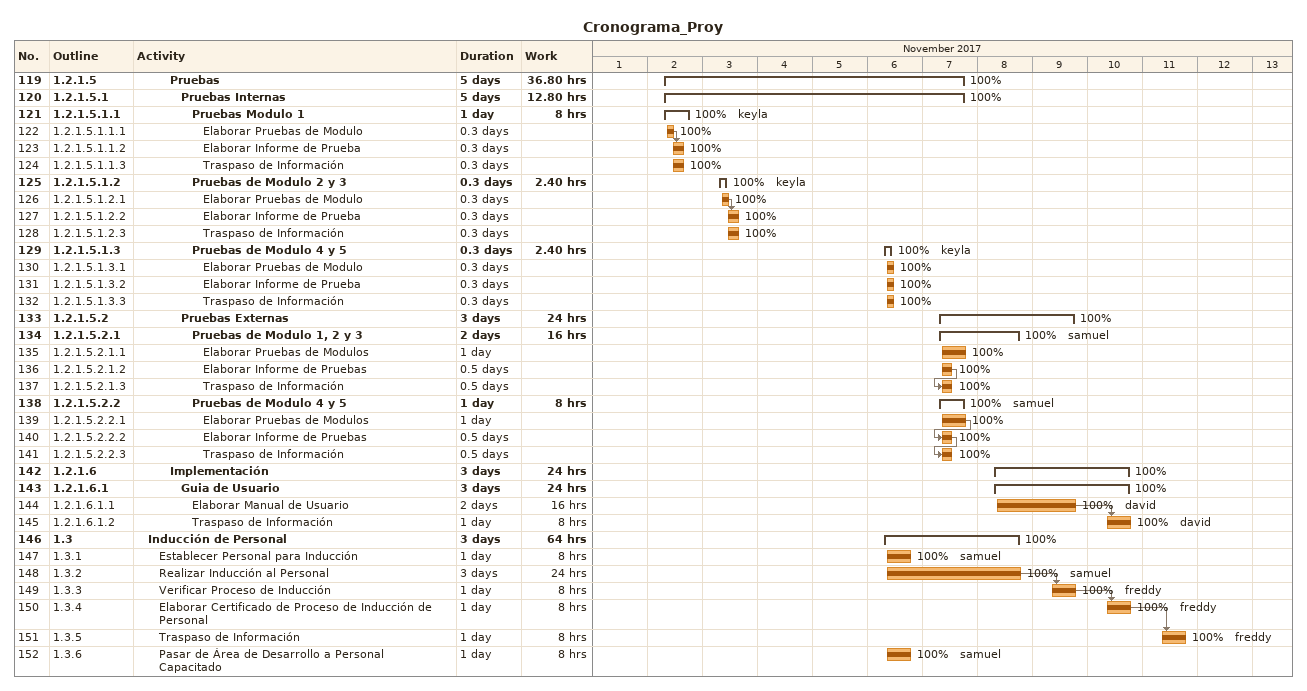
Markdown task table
Cronograma_Proy

| ID | WBS | Task | Duration | Start | Finish | Predecessors | Resources | % complete | Work (h) |
|---|---|---|---|---|---|---|---|---|---|
| 119 | 1.2.1.5 | **Pruebas** | 5d | 2017-11-02 | 2017-11-07 |  |  | 100 | 36.80 |
| 120 | 1.2.1.5.1 | **Pruebas Internas** | 5d | 2017-11-02 | 2017-11-07 |  |  | 100 | 12.80 |
| 121 | 1.2.1.5.1.1 | **Pruebas Modulo 1** | 1d | 2017-11-02 | 2017-11-02 |  | keyla | 100 | 8 |
| 122 | 1.2.1.5.1.1.1 | Elaborar Pruebas de Modulo | 0.3d | 2017-11-02 | 2017-11-02 |  |  | 100 |  |
| 123 | 1.2.1.5.1.1.2 | Elaborar Informe de Prueba | 0.3d | 2017-11-02 | 2017-11-02 | 122 |  | 100 |  |
| 124 | 1.2.1.5.1.1.3 | Traspaso de Información | 0.3d | 2017-11-02 | 2017-11-02 |  |  | 100 |  |
| 125 | 1.2.1.5.1.2 | **Pruebas de Modulo 2 y 3** | 0.3d | 2017-11-03 | 2017-11-03 |  | keyla | 100 | 2.40 |
| 126 | 1.2.1.5.1.2.1 | Elaborar Pruebas de Modulo | 0.3d | 2017-11-03 | 2017-11-03 |  |  | 100 |  |
| 127 | 1.2.1.5.1.2.2 | Elaborar Informe de Prueba | 0.3d | 2017-11-03 | 2017-11-03 | 126 |  | 100 |  |
| 128 | 1.2.1.5.1.2.3 | Traspaso de Información | 0.3d | 2017-11-03 | 2017-11-03 |  |  | 100 |  |
| 129 | 1.2.1.5.1.3 | **Pruebas de Modulo 4 y 5** | 0.3d | 2017-11-06 | 2017-11-06 |  | keyla | 100 | 2.40 |
| 130 | 1.2.1.5.1.3.1 | Elaborar Pruebas de Modulo | 0.3d | 2017-11-06 | 2017-11-06 |  |  | 100 |  |
| 131 | 1.2.1.5.1.3.2 | Elaborar Informe de Prueba | 0.3d | 2017-11-06 | 2017-11-06 |  |  | 100 |  |
| 132 | 1.2.1.5.1.3.3 | Traspaso de Información | 0.3d | 2017-11-06 | 2017-11-06 |  |  | 100 |  |
| 133 | 1.2.1.5.2 | **Pruebas Externas** | 3d | 2017-11-07 | 2017-11-09 |  |  | 100 | 24 |
| 134 | 1.2.1.5.2.1 | **Pruebas de Modulo 1, 2 y 3** | 2d | 2017-11-07 | 2017-11-08 |  | samuel | 100 | 16 |
| 135 | 1.2.1.5.2.1.1 | Elaborar Pruebas de Modulos | 1d | 2017-11-07 | 2017-11-07 |  |  | 100 |  |
| 136 | 1.2.1.5.2.1.2 | Elaborar Informe de Pruebas | 0.5d | 2017-11-07 | 2017-11-07 |  |  | 100 |  |
| 137 | 1.2.1.5.2.1.3 | Traspaso de Información | 0.5d | 2017-11-07 | 2017-11-07 | 136 |  | 100 |  |
| 138 | 1.2.1.5.2.2 | **Pruebas de Modulo 4 y 5** | 1d | 2017-11-07 | 2017-11-07 |  | samuel | 100 | 8 |
| 139 | 1.2.1.5.2.2.1 | Elaborar Pruebas de Modulos | 1d | 2017-11-07 | 2017-11-07 |  |  | 100 |  |
| 140 | 1.2.1.5.2.2.2 | Elaborar Informe de Pruebas | 0.5d | 2017-11-07 | 2017-11-07 | 139 |  | 100 |  |
| 141 | 1.2.1.5.2.2.3 | Traspaso de Información | 0.5d | 2017-11-07 | 2017-11-07 | 140 |  | 100 |  |
| 142 | 1.2.1.6 | **Implementación** | 3d | 2017-11-08 | 2017-11-10 |  |  | 100 | 24 |
| 143 | 1.2.1.6.1 | **Guia de Usuario** | 3d | 2017-11-08 | 2017-11-10 |  |  | 100 | 24 |
| 144 | 1.2.1.6.1.1 | Elaborar Manual de Usuario | 2d | 2017-11-08 | 2017-11-09 |  | david | 100 | 16 |
| 145 | 1.2.1.6.1.2 | Traspaso de Información | 1d | 2017-11-10 | 2017-11-10 | 144 | david | 100 | 8 |
| 146 | 1.3 | **Inducción de Personal** | 3d | 2017-11-06 | 2017-11-08 |  |  | 100 | 64 |
| 147 | 1.3.1 | Establecer Personal para Inducción | 1d | 2017-11-06 | 2017-11-06 |  | samuel | 100 | 8 |
| 148 | 1.3.2 | Realizar Inducción al Personal | 3d | 2017-11-06 | 2017-11-08 |  | samuel | 100 | 24 |
| 149 | 1.3.3 | Verificar Proceso de Inducción | 1d | 2017-11-09 | 2017-11-09 | 148 | freddy | 100 | 8 |
| 150 | 1.3.4 | Elaborar Certificado de Proceso de Inducción de Personal | 1d | 2017-11-10 | 2017-11-10 | 149 | freddy | 100 | 8 |
| 151 | 1.3.5 | Traspaso de Información | 1d | 2017-11-11 | 2017-11-11 | 150 | freddy | 100 | 8 |
| 152 | 1.3.6 | Pasar de Área de Desarrollo a Personal Capacitado | 1d | 2017-11-06 | 2017-11-06 |  | samuel | 100 | 8 |
